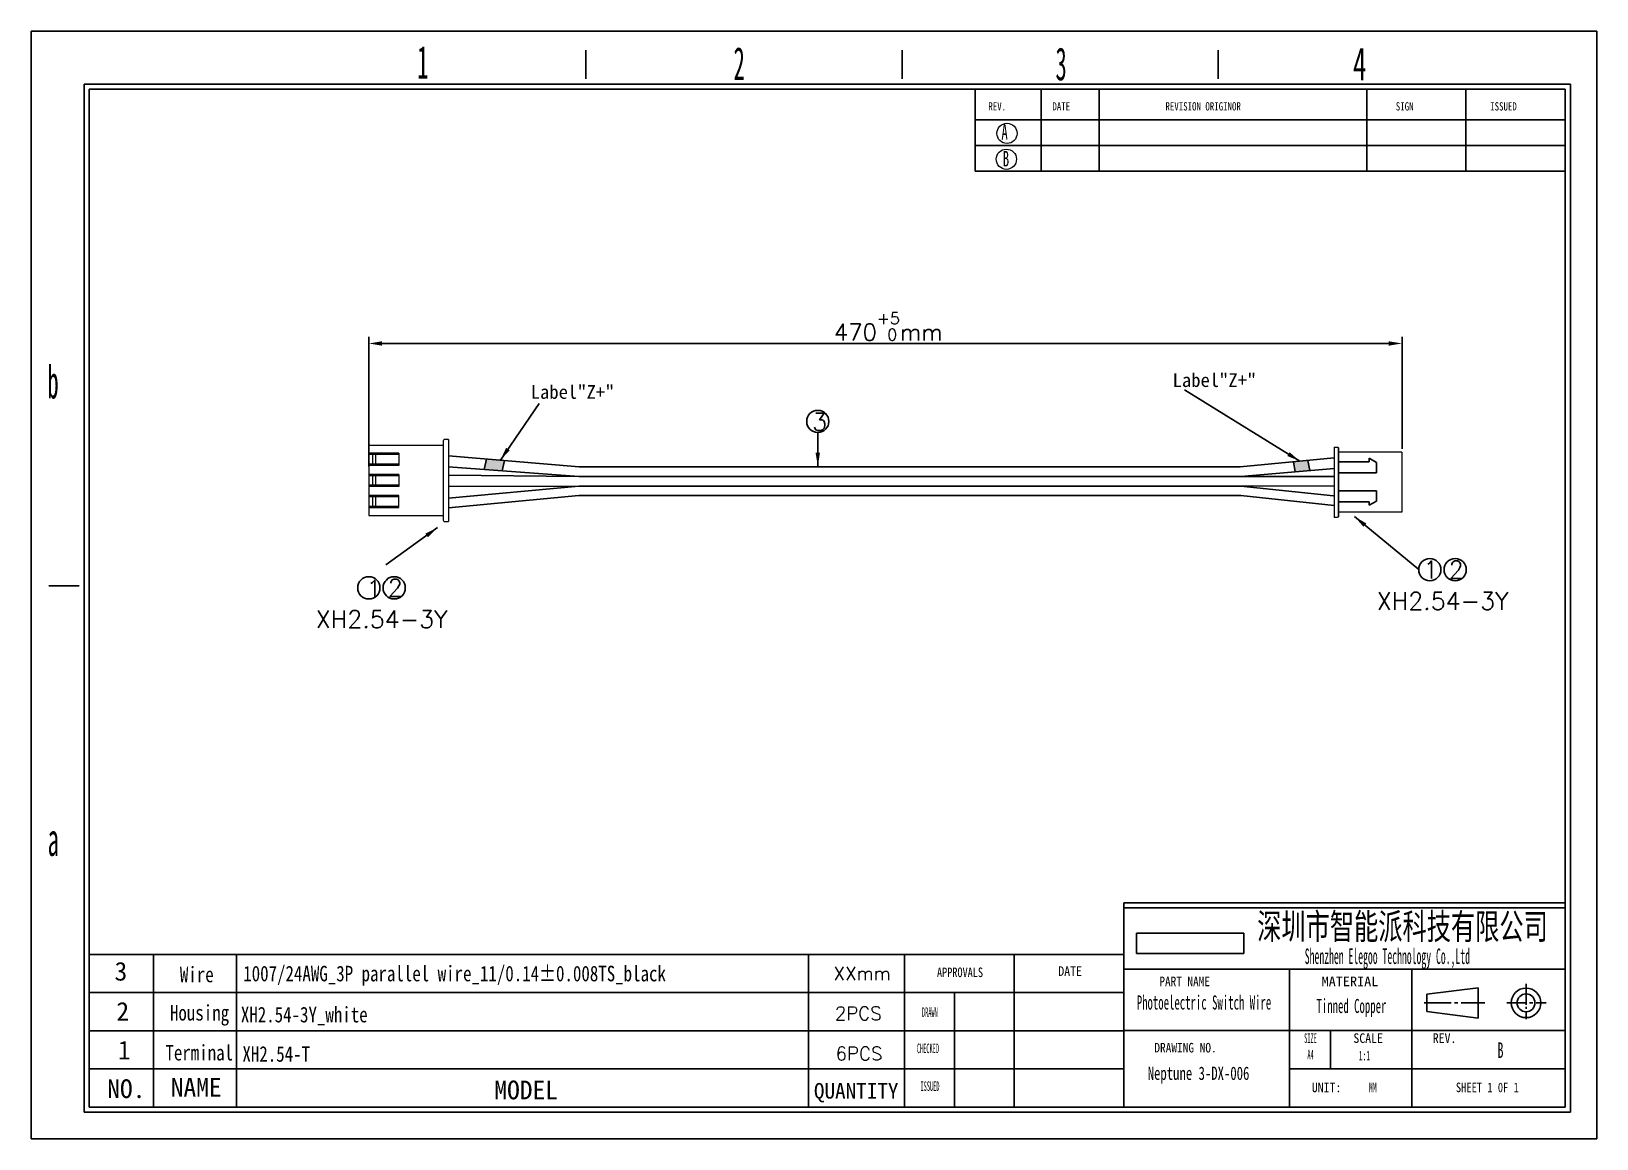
# Model space of a CAD drawing. Header units: millimetres. Extents: x 2441 to 2734, y 512 to 719.
import ezdxf

# ---------------------------------------------------------------- set-up
doc = ezdxf.new("R2010")
doc.units = ezdxf.units.MM
doc.layers.add('SLD-0', color=179, linetype='Continuous')
doc.styles.add('SLDTEXTSTYLE0', font='TXT', dxfattribs={"width": 0.56, "bigfont": 'bigfont'})
doc.styles.add('SLDTEXTSTYLE10', font='TXT', dxfattribs={"width": 0.862222})
doc.styles.add('SLDTEXTSTYLE11', font='TXT', dxfattribs={"width": 1.089})
doc.styles.add('SLDTEXTSTYLE13', font='TXT', dxfattribs={"width": 0.56})
doc.styles.add('SLDTEXTSTYLE14', font='TXT', dxfattribs={"width": 0.805625})
doc.styles.add('SLDTEXTSTYLE3', font='TXT', dxfattribs={"width": 0.484})
doc.styles.add('SLDTEXTSTYLE4', font='TXT', dxfattribs={"width": 0.40535})
doc.styles.add('SLDTEXTSTYLE5', font='TXT', dxfattribs={"width": 0.6})
doc.styles.add('SLDTEXTSTYLE6', font='TXT', dxfattribs={"width": 0.5025})
doc.styles.add('SLDTEXTSTYLE7', font='TXT', dxfattribs={"width": 0.9075})
doc.styles.add('SLDTEXTSTYLE8', font='TXT', dxfattribs={"width": 0.870455})
doc.styles.add('SLDTEXTSTYLE9', font='TXT', dxfattribs={"width": 0.7865})
doc.styles.get("Standard").update_dxf_attribs({"font": 'txt', "bigfont": 'gbcbig.shx'})
doc.dimstyles.new('ISO-25', dxfattribs={"dimtxt": 2.5, "dimasz": 2.5, "dimexe": 1.25, "dimexo": 0.625, "dimtad": 1, "dimtxsty": 'Standard', "dimcen": 2.5, "dimadec": 0, "dimazin": 0, "dimtfac": 1, "dimtmove": 0, "dimatfit": 3, "dimfxl": 1, "dimarcsym": 0})
picture_1 = doc.add_image_def('image1.jpg', size_in_pixel=(1698, 321))

# ---------------------------------------------------------------- blocks, each defined once
blk = doc.blocks.new('*D29')
at = {"color": 0, "lineweight": -2}
for p, q in [((2503.82, 637.66), (2503.82, 661.98)), ((2506.32, 660.73), (2694.91, 660.73)), ((2697.41, 640.98), (2697.41, 661.98))]:
    blk.add_line(p, q, dxfattribs=at)
at = {"color": 0}
for points in [[(2506.32, 661.14), (2506.32, 660.31), (2503.82, 660.73)], [(2694.91, 661.14), (2694.91, 660.31), (2697.41, 660.73)]]:
    blk.add_solid(points, dxfattribs=at)
at = {"layer": 'Defpoints', "color": 0}
for p in [(2697.41, 660.73), (2697.41, 640.36), (2503.82, 637.04)]:
    blk.add_point(p, dxfattribs=at)
at = {"color": 0, "insert": (2601.17, 663.9), "char_height": 2.5, "attachment_point": 5}
blk.add_mtext('{\\H1.25x;470\\H0.7x;\\S+5^  0;\\H1.429x;mm}', dxfattribs=at)
blk = doc.blocks.new('1')
at = {"color": 0, "lineweight": 0}
for points in [[(0, 7.59), (0, -5.19)], [(0, 7.59), (0.72, 7.59), (0.81, 7.57), (0.88, 7.52), (0.94, 7.45), (0.96, 7.35)], [(0.96, 7.35), (0.96, 6.48)], [(0.96, 7.35), (0.96, -5.19)], [(14.92, 6.48), (0.96, 6.48)], [(14.92, 6.48), (14.92, 0.79)], [(9.29, 4.99), (9.29, 2.73), (14.92, 2.73)], [(9.29, 4.99), (14.92, 4.99)], [(9.29, 4.75), (14.92, 4.75)], [(9.29, 2.97), (14.92, 2.97)], [(13.64, 4.75), (13.64, 2.97)], [(14.2, 4.75), (14.2, 2.97)], [(9.29, 1.03), (9.29, -1.23), (14.92, -1.23)], [(9.29, 1.03), (14.92, 1.03)], [(9.29, 0.79), (14.92, 0.79)], [(13.64, 0.79), (13.64, -0.99)], [(14.2, 0.79), (14.2, -0.99)], [(14.92, 0.79), (14.92, -5.19)], [(9.29, -0.99), (14.92, -0.99)], [(9.29, -2.93), (14.92, -2.93)], [(14.92, -5.19), (9.29, -5.19), (9.29, -2.93)], [(0, -5.19), (0, -7.8)], [(0.96, -5.19), (0.96, -7.55)], [(9.29, -3.17), (14.92, -3.17)], [(9.29, -4.95), (14.92, -4.95)], [(13.64, -3.17), (13.64, -4.95)], [(14.2, -3.17), (14.2, -4.95)], [(14.92, -5.19), (14.92, -6.68)], [(0.96, -7.55), (0.94, -7.65), (0.88, -7.72), (0.81, -7.77), (0.72, -7.8), (0, -7.8)], [(14.92, -6.68), (0.96, -6.68)]]:
    blk.add_lwpolyline(points, dxfattribs=at)

msp = doc.modelspace()

# ---------------------------------------------------------------- hatches: boundary and pattern name
h = msp.add_hatch(color=256)
h.paths.add_polyline_path([(2525.866, 639.067), (2525.437, 637.151), (2528.829, 636.897), (2529.269, 638.785)])
h.paths.add_polyline_path([(2680.137, 636.914), (2679.784, 638.832), (2677.065, 638.573), (2677.377, 636.681)])

# ---------------------------------------------------------------- linework, layer by layer
for p, q in [((2543.266, 637.624), (2518.782, 639.654)), ((2685.499, 641.101), (2685.499, 628.369)), ((2685.499, 641.101), (2685.499, 628.369)), ((2543.161, 635.824), (2518.782, 637.639)), ((2525.866, 639.067), (2525.437, 637.151)), ((2529.269, 638.785), (2528.829, 636.897)), ((2543.266, 637.624), (2667.114, 637.624)), ((2667.114, 637.624), (2684.681, 639.298)), ((2667.223, 635.824), (2684.681, 637.298)), ((2677.065, 638.573), (2677.377, 636.681)), ((2679.784, 638.832), (2680.137, 636.914)), ((2543.161, 635.824), (2518.782, 636.094)), ((2518.782, 633.92), (2543.161, 634.034)), ((2543.161, 634.034), (2518.782, 631.768)), ((2543.161, 635.824), (2667.223, 635.824)), ((2543.161, 634.034), (2667.223, 634.034)), ((2667.223, 635.824), (2684.681, 635.838)), ((2684.681, 634.059), (2667.223, 634.034)), ((2684.572, 632.206), (2667.223, 634.034)), ((2518.782, 629.947), (2543.161, 632.244)), ((2543.161, 632.244), (2667.223, 632.244)), ((2667.223, 632.244), (2684.681, 630.382))]:
    msp.add_line(p, q)
at = {"color": 0}
for p, q in [((2691.284, 638.561), (2685.499, 638.561)), ((2692.608, 636.501), (2685.499, 636.501)), ((2692.608, 638.434), (2691.284, 639.219)), ((2691.284, 639.219), (2691.284, 638.561)), ((2692.608, 638.434), (2692.608, 636.501)), ((2692.608, 633.144), (2685.499, 633.144)), ((2691.284, 631.084), (2685.499, 631.084)), ((2692.608, 631.211), (2691.284, 630.426)), ((2691.284, 630.426), (2691.284, 631.084)), ((2692.608, 631.211), (2692.608, 633.144))]:
    msp.add_line(p, q, dxfattribs=at)
at = {"color": 179}
for p, q in [((2463.46, 546.322), (2463.458, 517.73)), ((2479.019, 546.28), (2479.017, 517.687)), ((2613.563, 517.73), (2613.563, 539.174)), ((2451.456, 524.9), (2645.286, 524.9))]:
    msp.add_line(p, q, dxfattribs=at)
at = {"color": 0, "lineweight": 0}
for points in [[(2684.681, 641.308), (2684.681, 630.382)], [(2684.681, 641.308), (2685.292, 641.308), (2685.373, 641.29), (2685.436, 641.245), (2685.481, 641.182), (2685.499, 641.101)], [(2697.409, 640.355), (2685.499, 640.355)], [(2697.409, 640.355), (2697.409, 629.115)], [(2684.681, 630.382), (2684.681, 628.162)], [(2685.499, 628.369), (2685.481, 628.288), (2685.436, 628.225), (2685.373, 628.18), (2685.292, 628.162), (2684.681, 628.162)], [(2697.409, 629.115), (2685.499, 629.115)]]:
    msp.add_lwpolyline(points, dxfattribs=at)
for centre in [(2587.952, 646.127), (2702.621, 618.368), (2707.371, 618.368), (2503.834, 614.96), (2508.585, 614.96)]:
    msp.add_circle(centre, 2.078)
at = {"layer": 'SLD-0'}
for p, q in [((2440.593, 719.185), (2733.887, 719.185)), ((2440.593, 511.805), (2440.593, 719.185)), ((2733.887, 719.185), (2733.887, 511.805)), ((2451.456, 517.73), (2451.456, 708.322)), ((2451.456, 708.322), (2727.962, 708.322)), ((2690.798, 708.322), (2690.798, 693.025)), ((2709.38, 708.322), (2709.38, 693.025)), ((2727.962, 708.322), (2727.962, 517.73)), ((2727.962, 517.73), (2451.456, 517.73)), ((2733.887, 511.805), (2440.593, 511.805))]:
    msp.add_line(p, q, dxfattribs=at)
at = {"layer": 'SLD-0', "color": 6, "linetype": 'Continuous'}
for p, q in [((2544.482, 710.297), (2544.482, 715.68)), ((2603.733, 710.297), (2603.733, 715.68)), ((2662.985, 710.297), (2662.985, 715.68)), ((2450.468, 516.742), (2450.468, 709.309)), ((2450.468, 709.309), (2728.95, 709.309)), ((2728.95, 709.309), (2728.95, 516.742)), ((2449.585, 615.364), (2443.849, 615.364)), ((2728.95, 516.742), (2450.468, 516.742))]:
    msp.add_line(p, q, dxfattribs=at)
at = {"layer": 'SLD-0', "color": 179, "linetype": 'Continuous'}
for p, q in [((2617.44, 708.322), (2617.44, 693.025)), ((2629.831, 708.322), (2629.831, 693.025)), ((2640.667, 708.322), (2640.667, 693.025)), ((2617.44, 702.585), (2727.962, 702.585)), ((2617.44, 697.805), (2727.962, 697.805)), ((2617.44, 693.025), (2727.962, 693.025)), ((2727.962, 555.973), (2645.286, 555.973)), ((2645.286, 555.973), (2645.286, 517.73)), ((2727.962, 555.017), (2645.286, 555.017)), ((2645.286, 546.322), (2451.456, 546.322)), ((2586.212, 546.262), (2586.212, 517.67)), ((2604.168, 546.322), (2604.174, 517.73)), ((2624.73, 546.322), (2624.73, 517.73)), ((2727.962, 543.544), (2645.286, 543.544)), ((2676.334, 543.544), (2676.334, 517.73)), ((2699.28, 517.73), (2699.28, 543.544)), ((2702.036, 538.865), (2711.669, 540.049)), ((2711.669, 534.357), (2711.669, 540.049)), ((2720.65, 536.86), (2720.65, 540.827)), ((2645.286, 539.174), (2451.456, 539.174)), ((2645.286, 539.174), (2451.456, 539.174)), ((2701.566, 537.244), (2706.611, 537.244)), ((2702.036, 535.617), (2702.036, 538.865)), ((2707.242, 537.244), (2707.872, 537.244)), ((2708.503, 537.244), (2712.917, 537.244)), ((2720.65, 537.244), (2717.049, 537.244)), ((2721.281, 537.244), (2721.911, 537.244)), ((2722.542, 537.244), (2724.434, 537.244)), ((2702.036, 535.617), (2711.669, 534.357)), ((2720.65, 536.477), (2720.65, 536.094)), ((2720.65, 535.711), (2720.65, 534.178)), ((2645.286, 532.026), (2451.456, 532.026)), ((2727.962, 532.071), (2645.286, 532.071)), ((2683.982, 532.071), (2683.982, 524.9)), ((2676.334, 524.9), (2727.962, 524.9)), ((2636.178, 517.73), (2595.067, 517.73))]:
    msp.add_line(p, q, dxfattribs=at)
at = {"layer": 'SLD-0', "lineweight": 18}
for centre in [(2623.403, 700.074), (2623.28, 695.226)]:
    msp.add_circle(centre, 1.894, dxfattribs=at)
at = {"layer": 'SLD-0', "color": 179, "linetype": 'Continuous'}
for radius in [2.771, 1.669]:
    msp.add_circle((2720.65, 537.244), radius, dxfattribs=at)

# ---------------------------------------------------------------- block references
at = {"xscale": -1}
msp.add_blockref('1', (2518.736, 635.171), dxfattribs=at)

# ---------------------------------------------------------------- texts
at = {"char_height": 2.56, "attachment_point": 9}
for insert in [(2670.109, 652.53), (2549.844, 650.316)]:
    msp.add_mtext('{\\fSimSun|b0|i0|c134|p2;Label"Z+"}', dxfattribs=dict(at, insert=insert))
for s, insert, char_height, width, attachment_point in [('3', (2586.895, 644.404), 3.271, 32.8442, 7), ('1', (2701.407, 620.013), 3.271, 35.22184, 1), ('2', (2706.157, 620.013), 3.271, 35.22184, 1), ('1', (2503.39, 616.414), 3.271, 35.22184, 1), ('2', (2507.37, 616.606), 3.271, 35.22184, 1), ('XH2.54-3Y', (2692.701, 614.142), 3.2708, 32.8442, 1), ('XH2.54-3Y', (2493.914, 610.734), 3.2708, 32.8442, 1), ('{\\fSimSun|b0|i0|c134|p2;3}', (2456.186, 544.906), 3.5, 4.71087, 1), ('{\\fSimSun|b0|i0|c134|p2;\\W0.8;Wire}', (2468.43, 544.005), 2.91042, 10.0429, 1), ('{\\f@SimSun|b0|i0|c0|p2;\\W0.8;1007/24AWG_\\f@SimSun|b0|i0|c134|p2;3\\f@SimSun|b0|i0|c0|p2;P\\f@SimSun|b0|i0|c134|p2; parallel wire_11/0.14%%P0.008TS_black}', (2480.301, 544.185), 2.910417, 141.03326, 1), ('XXmm', (2590.904, 543.98), 2.5, 9.70524, 1), ('{\\fSimSun|b0|i0|c134|p2;2}', (2456.54, 537.399), 3.5, 3.84369, 1), ('{\\fSimSun|b0|i0|c134|p2;\\W0.8;Housing}', (2466.57, 536.836), 2.91042, 7.89735, 1), ('\\pt23.28;{\\f@SimSun|b0|i0|c0|p2;\\W0.8;XH2.54-3Y\\f@SimSun|b0|i0|c134|p2;_white}', (2479.855, 536.498), 2.91042, 32.82062, 1), ('2PCS', (2591.139, 536.525), 2.5, 9.70524, 1), ('{\\fSimSun|b0|i0|c134|p2;1}', (2456.819, 530.134), 3.5, 5.63403, 1), ('{\\fSimSun|b0|i0|c134|p2;\\W0.8;Terminal}', (2465.722, 529.365), 2.91042, 10.0429, 1), ('{\\fSimSun|b0|i0|c0|p2;\\W0.8;XH2.54-T}', (2480.146, 529.124), 2.91042, 19.14638, 1), ('6PCS', (2591.285, 528.988), 2.5, 9.70524, 1), ('{\\f@SimSun|b0|i0|c134|p2;\\W0.7;Neptune 3-DX-006}', (2649.767, 525.313), 2.5, 40.28507, 1), ('{\\fSimSun|b0|i0|c134|p2;NO.}', (2454.828, 522.914), 3.5, 10.0429, 1), ('{\\fSimSun|b0|i0|c134|p2;NAME}', (2466.724, 523.194), 3.5, 10.0429, 1), ('{\\fSimSun|b0|i0|c134|p2;MODEL}', (2527.361, 522.677), 3.5, 10.0429, 1), ('{\\fSimSun|b0|i0|c134|p2;QUANTITY}', (2587.224, 522.226), 2.91042, 12.2289, 1)]:
    msp.add_mtext(s, dxfattribs=dict(insert=insert, char_height=char_height, width=width, attachment_point=attachment_point))
at = {"layer": 'SLD-0'}
for s, insert, char_height, attachment_point, style in [('1', (2512.892, 716.482), 6.172, 1, 'SLDTEXTSTYLE6'), ('2', (2572.169, 716.238), 6.172, 1, 'SLDTEXTSTYLE6'), ('3', (2632.488, 716.176), 6.172, 1, 'SLDTEXTSTYLE6'), ('4', (2688.221, 716.17), 6.172, 1, 'SLDTEXTSTYLE5'), ('A', (2622.359, 701.797), 2.903, 1, 'SLDTEXTSTYLE5'), ('B', (2622.613, 696.782), 2.903, 1, 'SLDTEXTSTYLE5'), ('b', (2443.615, 656.603), 6.172, 1, 'SLDTEXTSTYLE6'), ('a', (2443.661, 570.934), 6.172, 1, 'SLDTEXTSTYLE6'), ('{\\fSimSun|b0|i0|c134|p2;\\W0.689;深圳市智能派科技有限公司}', (2697.504, 553.962), 4.82808, 2, 'SLDTEXTSTYLE11'), ('B', (2715.305, 529.839), 2.91, 1, 'SLDTEXTSTYLE13')]:
    msp.add_mtext(s, dxfattribs=dict(at, insert=insert, char_height=char_height, attachment_point=attachment_point, style=style))
at = {"layer": 'SLD-0', "color": 179}
for s, insert, char_height, attachment_point, style in [('REV.', (2619.91, 705.911), 1.5536, 1, 'SLDTEXTSTYLE9'), ('DATE', (2631.907, 705.911), 1.5536, 1, 'SLDTEXTSTYLE9'), ('REVISION ORIGINOR', (2653.089, 705.911), 1.55363, 1, 'SLDTEXTSTYLE9'), ('SIGN', (2696.247, 705.911), 1.5536, 1, 'SLDTEXTSTYLE9'), ('ISSUED', (2713.929, 705.911), 1.5536, 1, 'SLDTEXTSTYLE9'), ('{\\W0.46;Shenzhen Elegoo Technology Co.,Ltd}', (2694.668, 547.425), 2.91042, 2, 'SLDTEXTSTYLE13'), ('APPROVALS', (2614.596, 543.857), 1.7927, 2, 'SLDTEXTSTYLE9'), ('DATE', (2635.23, 544.088), 1.7927, 2, 'SLDTEXTSTYLE7'), ('PART NAME', (2656.686, 542.156), 1.7927, 2, 'SLDTEXTSTYLE10'), ('MATERIAL', (2687.661, 542.156), 1.7927, 2, 'SLDTEXTSTYLE11'), ('DRAWN', (2608.943, 536.384), 1.7927, 2, 'SLDTEXTSTYLE4'), ('SIZE', (2680.26, 531.532), 1.7927, 2, 'SLDTEXTSTYLE4'), ('SCALE', (2691.07, 531.532), 1.7927, 2, 'SLDTEXTSTYLE7'), ('REV.', (2705.391, 531.532), 1.7927, 2, 'SLDTEXTSTYLE7'), ('CHECKED', (2608.584, 529.616), 1.7927, 2, 'SLDTEXTSTYLE4'), ('DRAWING NO.', (2656.851, 529.74), 1.79265, 2, 'SLDTEXTSTYLE8'), ('A4', (2680.271, 528.464), 1.7927, 2, 'SLDTEXTSTYLE4'), ('1:1', (2690.377, 528.256), 1.7927, 2, 'SLDTEXTSTYLE3'), ('ISSUED', (2608.968, 522.536), 1.7927, 2, 'SLDTEXTSTYLE4'), ('UNIT:', (2683.28, 522.302), 1.7927, 2, 'SLDTEXTSTYLE7'), ('MM', (2691.942, 522.302), 1.7927, 2, 'SLDTEXTSTYLE3'), ('SHEET 1 0F 1', (2713.401, 522.302), 1.79265, 2, 'SLDTEXTSTYLE14')]:
    msp.add_mtext(s, dxfattribs=dict(at, insert=insert, char_height=char_height, attachment_point=attachment_point, style=style))
at = {"layer": 'SLD-0', "color": 0, "char_height": 2.64583, "attachment_point": 2, "style": 'SLDTEXTSTYLE0'}
for s, insert in [('{\\fSimSun|b0|i0|c134|p2;Photoelectric Switch Wire}', (2660.311, 538.635)), ('{\\fSimSun|b0|i0|c134|p2;\\W0.56;Tinned Copper}', (2687.934, 537.986))]:
    msp.add_mtext(s, dxfattribs=dict(at, insert=insert))

# ---------------------------------------------------------------- dimensions: what is measured, and where the dimension line sits
dim = msp.add_linear_dim(base=(2697.409, 660.728), p1=(2503.82, 637.04), p2=(2697.409, 640.355), text='{\\H1.25x;470\\H0.7x;\\S+5^  0;\\H1.429x;mm}', dimstyle='ISO-25')
dim.commit()
dim.dimension.update_dxf_attribs({"geometry": '*D29', "text_midpoint": (2601.169, 660.728), "dimtype": 160})

# ---------------------------------------------------------------- pictures from other files: only their frames are drawn
image = msp.add_image(picture_1, insert=(2647.684, 546.487), size_in_units=(20.09, 3.798))
image.dxf.flags = 7

# ---------------------------------------------------------------- leaders
for points in [[(2678.265, 638.687), (2656.669, 652.03)], [(2528.479, 638.883), (2535.766, 649.515)], [(2587.952, 637.751), (2587.952, 644.048)], [(2688.524, 628.307), (2700.542, 618.368)], [(2516.685, 626.246), (2506.991, 619.284)]]:
    msp.add_leader(points, dimstyle='ISO-25', override={"dimgap": 0.625, "dimtad": 0})

doc.saveas('drawing.dxf')
